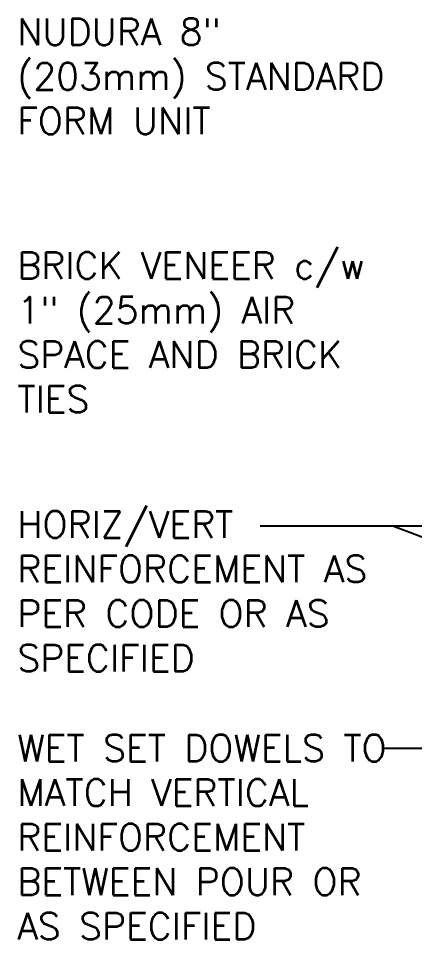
# Model space of a CAD drawing. Header units: inches. Extents: x 34 to 92.2, y -25.1 to 58.5.
# Drawn here: x 34.33 to 45.46, y 26.87 to 52.73 of the extents above; entities that cross this region are included whole.
import ezdxf

# ---------------------------------------------------------------- set-up
doc = ezdxf.new("R2010")
doc.units = ezdxf.units.IN
doc.header["$LTSCALE"] = 0.5
doc.header["$MEASUREMENT"] = 0
doc.layers.add('TEXT', color=4, linetype='Continuous')
doc.styles.add('DIM', font='romans.shx', dxfattribs={"width": 0.7})
doc.styles.add('ROMANS', font='romans.shx', dxfattribs={"height": 1.125})
doc.dimstyles.new('ext_12', dxfattribs={"dimscale": 12, "dimtxt": 0.09375, "dimasz": 0.09375, "dimexe": 0.09375, "dimexo": 0.0625, "dimgap": 0.0625, "dimtad": 1, "dimdec": 1, "dimzin": 3, "dimdsep": 46, "dimlunit": 4, "dimtxsty": 'DIM', "dimcen": 0.09, "dimdle": 0.09375, "dimclrt": 4, "dimadec": 0, "dimazin": 0, "dimtfac": 1, "dimtdec": 1, "dimtmove": 2, "dimatfit": 3, "dimfxl": 1, "dimfrac": 2, "dimtolj": 1, "dimtzin": 0, "dimarcsym": 0})

msp = doc.modelspace()

# ---------------------------------------------------------------- linework, layer by layer
at = {"layer": 'TEXT'}
msp.add_lwpolyline([(55.631, 52.351, 0, 0.36, 0), (54.551, 52.351, 0, 0, 0), (41.254, 52.351, 0, 0, 0)], format="xyseb", dxfattribs=at)

# ---------------------------------------------------------------- texts
at = {"layer": 'TEXT', "char_height": 0.75, "width": 11.43486, "attachment_point": 4, "style": 'ROMANS'}
for s, insert in [('NUDURA 8" (203mm) STANDARD FORM UNIT', (34.293, 51.107)), ('BRICK VENEER c/w 1" (25mm) AIR SPACE AND BRICK TIES', (34.293, 43.92)), ('HORIZ/VERT REINFORCEMENT AS PER CODE OR AS SPECIFIED', (34.293, 36.653)), ('WET SET DOWELS TO MATCH VERTICAL\\PREINFORCEMENT BETWEEN POUR OR AS SPECIFIED', (34.293, 29.75))]:
    msp.add_mtext(s, dxfattribs=dict(at, insert=insert))

# ---------------------------------------------------------------- leaders
at = {"layer": 'TEXT'}
for points in [[(60.585, 38.48), (41.124, 38.48)], [(58.674, 32.24), (44.556, 32.24)]]:
    msp.add_leader(points, dimstyle='ext_12', override={"dimgap": 0.0625, "dimtad": 0}, dxfattribs=at)
msp.add_leader([(60.14, 32.681), (44.844, 38.48), (41.124, 38.48)], dimstyle='ext_12', dxfattribs=at)

doc.saveas('drawing.dxf')
